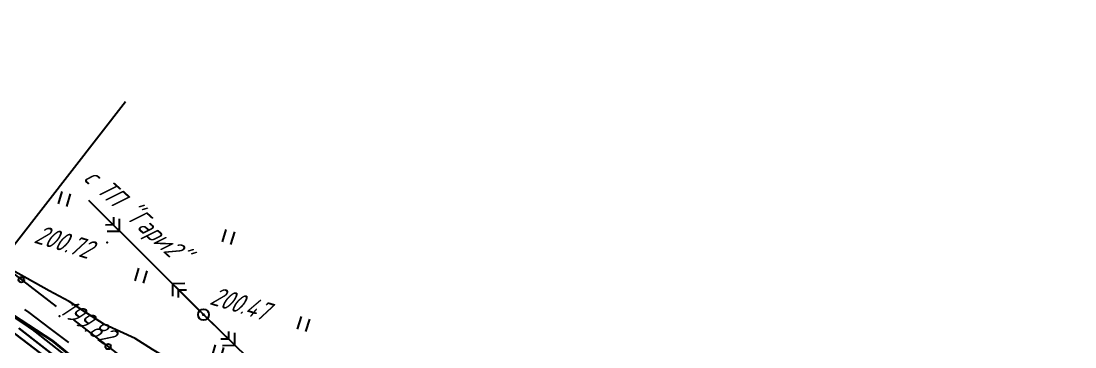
# Model space of a CAD drawing. Header units: millimetres. Extents: x -698 to 8131, y -704 to 4503.
# Drawn here: x 6041.1 to 6233.5, y 3490.8 to 3550.2 of the extents above; entities that cross this region are included whole.
import ezdxf

# ---------------------------------------------------------------- set-up
doc = ezdxf.new("R2010")
doc.units = ezdxf.units.MM
doc.linetypes.add('CONTI', pattern=[0])
doc.layers.add('10', color=1, linetype='Continuous', lineweight=35)
doc.layers.add('КОПИЯ_ОСЬ_13_ОТКОСЫ', color=7, linetype='Continuous', lineweight=30)
for name, color, linetype in [('_Ростелеком', 6, 'Continuous'), ('GOR_BDEFAULT', 212, 'CONTI'), ('NAD_MDEFAULT', 7, 'CONTI'), ('PI_OTDEFAULT', 172, 'CONTI'), ('PI_TTDEFAULT', 5, 'CONTI'), ('PLN_O', 7, 'CONTI'), ('SIT_LDEFAULT', 7, 'CONTI'), ('USLZNDEFAULT', 7, 'CONTI'), ('ZAPSKDEFAULT', 7, 'CONTI')]:
    doc.layers.add(name, color=color, linetype=linetype)
doc.styles.add('eskd', font='isocpeui.ttf', dxfattribs={"width": 1.2})
doc.styles.add('STYLE1', font='isocpeui.ttf', dxfattribs={"width": 0.9})
doc.linetypes.add('кабель_связи_проект.', pattern='A,10,-1,["/",STYLE1,S=3,R=0,X=0,Y=-1.5],-4.1', length=15.1)

# ---------------------------------------------------------------- blocks, each defined once
blk = doc.blocks.new('BL_2011')
at = {"color": 0}
for p, q in [((0, 0), (0, 2.4)), ((1.6, 0), (1.6, 2.4))]:
    blk.add_line(p, q, dxfattribs=at)
blk = doc.blocks.new('BL_26')
at = {"color": 0}
for radius in [1, 0.1]:
    blk.add_circle((0, 0), radius, dxfattribs=at)

msp = doc.modelspace()

# ---------------------------------------------------------------- linework, layer by layer
at = {"ltscale": 7}
msp.add_lwpolyline([(6000.87, 3459.27), (6060.22, 3535.52)], dxfattribs=at)
at = {"layer": '10'}
for points in [[(6238.29, 3301.53), (6214.78, 3329.63), (6217.61, 3334.67), (6201.89, 3353.61), (6122.39, 3443.18), (6075.94, 3479.71), (6071.44, 3471.73), (6046.84, 3491.88), (6036.62, 3498.52), (6027.31, 3504.58), (5993.81, 3539.05), (5979.81, 3548.04), (5955.8, 3550.19), (5957.43, 3542.11), (5944.18, 3536.97), (5916.35, 3513.41), (5882.4, 3475.89), (5847.46, 3428.42), (5792.55, 3358.75), (5758.63, 3317.97), (5746.86, 3308.25), (5727.48, 3300.38), (5710.16, 3297.72), (5663.99, 3297.17)], [(5955.8, 3550.19), (5979.81, 3548.04), (5993.81, 3539.05), (6027.31, 3504.58), (6036.62, 3498.52), (6046.84, 3491.88), (6071.44, 3471.73), (6075.94, 3479.71), (6122.39, 3443.18), (6201.89, 3353.61)]]:
    msp.add_lwpolyline(points, dxfattribs=at)
at = {"layer": '_Ростелеком', "linetype": 'кабель_связи_проект.', "ltscale": 0.25}
msp.add_lwpolyline([(6339.42, 3142.38, 0.35, 0.35, 0), (6330.42, 3163.62, 0.35, 0.35, 0), (6318.53, 3188.22, 0.35, 0.35, 0), (6314.53, 3196.19, 0.35, 0.35, 0), (6296.72, 3228.01, 0.35, 0.35, 0), (6296.72, 3228.01, 0.35, 0.35, 0), (6269.82, 3263.86, 0.35, 0.35, 0), (6240.89, 3298.42, 0.35, 0.35, 0), (6214.78, 3329.63, 0.35, 0.35, 0), (6182.92, 3371.17, 0.35, 0.35, 0), (6165.71, 3390.29, 0.35, 0.35, 0), (6146.51, 3413.09, 0.35, 0.35, 0), (6130.93, 3428.1, 0.35, 0.35, 0), (6111.86, 3444.83, 0.35, 0.35, 0), (6071.44, 3471.73, 0.35, 0.35, 0), (6043.23, 3493.91, 0.35, 0.35, 0), (6027.31, 3504.58, 0.35, 0.35, 0)], format="xyseb", dxfattribs=at)
at = {"layer": 'GOR_BDEFAULT', "color": 212, "elevation": 200, "flags": 128}
msp.add_lwpolyline([(6071.01, 3486.64), (6068.15, 3488.44), (6065.11, 3490.31), (6061.94, 3492.27), (6056.35, 3494.82), (6053.11, 3496.92), (6049.89, 3499.05), (6046.28, 3500.99), (6042.26, 3503.21), (6037.72, 3505.72), (6033.88, 3507.79)], dxfattribs=at)
at = {"layer": 'PI_TTDEFAULT', "color": 5}
for p in [(6056.86, 3509.81, 200.72), (6048.13, 3496.34, 199.82), (6074.43, 3496.65, 200.47)]:
    msp.add_point(p, dxfattribs=at)
at = {"layer": 'PLN_O'}
for p, q in [((6034.83, 3507.89), (6047.51, 3498.14)), ((6050.68, 3495.7), (6063.36, 3485.95))]:
    msp.add_line(p, q, dxfattribs=at)
for centre in [(6041.17, 3503.01), (6057.02, 3490.82)]:
    msp.add_circle(centre, 0.5, dxfattribs=at)
at = {"layer": 'SIT_LDEFAULT', "color": 7}
for p, q in [((6053.43, 3517.51), (6074.43, 3496.65)), ((6054.14, 3516.81), (6059.11, 3511.87)), ((6057.97, 3513), (6056.56, 3512.99)), ((6057.97, 3514.41), (6057.97, 3513)), ((6059.11, 3511.87), (6059.1, 3514.13)), ((6056.84, 3511.86), (6059.11, 3511.87)), ((6071.02, 3502.3), (6068.75, 3502.29)), ((6073.72, 3497.35), (6068.75, 3502.29)), ((6068.75, 3502.29), (6068.76, 3500.03)), ((6069.89, 3501.16), (6071.3, 3501.17)), ((6069.89, 3499.75), (6069.89, 3501.16)), ((6041.78, 3497.6), (6042.52, 3497.05)), ((6042.52, 3497.05), (6046.4, 3494.13)), ((6074.43, 3496.65), (6217.74, 3357.1)), ((6075.15, 3495.95), (6080.16, 3491.07)), ((6046.4, 3494.13), (6049.76, 3491.59)), ((6079, 3493.6), (6079.02, 3492.19)), ((6079.02, 3492.19), (6077.6, 3492.17)), ((6080.16, 3491.07), (6080.13, 3493.33)), ((6077.9, 3491.04), (6080.16, 3491.07))]:
    msp.add_line(p, q, dxfattribs=at)
at = {"layer": 'КОПИЯ_ОСЬ_13_ОТКОСЫ'}
for points in [[(6033.61, 3498.04), (6075.98, 3465.74)], [(6033.61, 3498.04), (6075.98, 3465.74)], [(6040.7, 3494.16), (6056.72, 3481.69)]]:
    msp.add_lwpolyline(points, dxfattribs=at)

# ---------------------------------------------------------------- block references
at = {"layer": 'USLZNDEFAULT', "color": 7, "rotation": 342.9999999999999}
msp.add_blockref('BL_26', (6074.43, 3496.65), dxfattribs=at)
at = {"layer": 'ZAPSKDEFAULT', "color": 7, "rotation": 342.9999999999999}
for p in [(6047.93, 3516.83), (6077.89, 3509.91), (6061.93, 3502.83), (6091.6, 3494.02), (6075.93, 3488.83)]:
    msp.add_blockref('BL_2011', p, dxfattribs=at)

# ---------------------------------------------------------------- texts
at = {"layer": 'NAD_MDEFAULT', "color": 7, "style": 'eskd', "oblique": 10, "width": 0.8}
msp.add_text('с ТП "Гари2"', height=3.5, rotation=318, dxfattribs=at).set_placement((6052.34, 3521.28))
at = {"layer": 'PI_OTDEFAULT', "color": 172, "style": 'eskd', "oblique": 10, "width": 0.8}
for s, rotation, p in [('200.72', 343, (6043.28, 3509.83)), ('200.47', 343, (6075.36, 3498.6)), ('199.82', 324.6577, (6047.92, 3497.02))]:
    msp.add_text(s, height=3.5, rotation=rotation, dxfattribs=at).set_placement(p)

doc.saveas('drawing.dxf')
